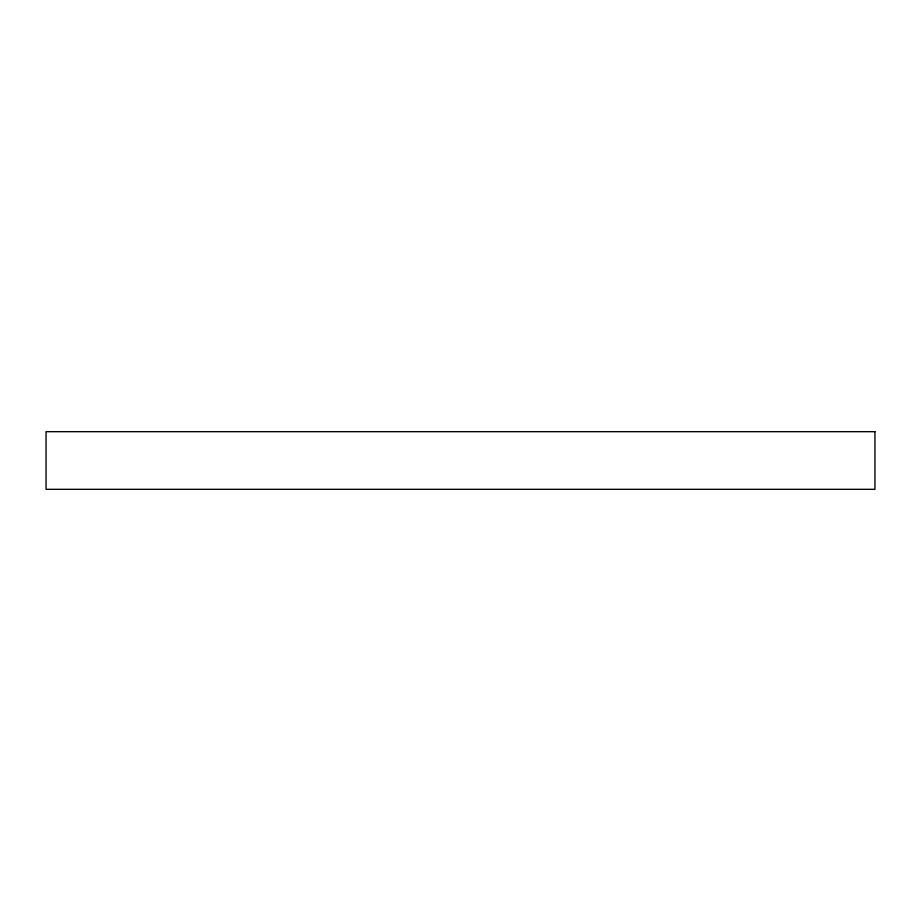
<?xml version="1.0" encoding="UTF-8"?>
<svg xmlns="http://www.w3.org/2000/svg" width="921" height="921" viewBox="0 0 921 921"><rect width="100%" height="100%" fill="white"/><g stroke="black" fill="none" stroke-linecap="round" stroke-linejoin="round"><path stroke-width="1.38" d="M874.95 431.673L46.05 431.673L46.05 489.327L874.95 489.327L874.95 431.673"/></g></svg>
